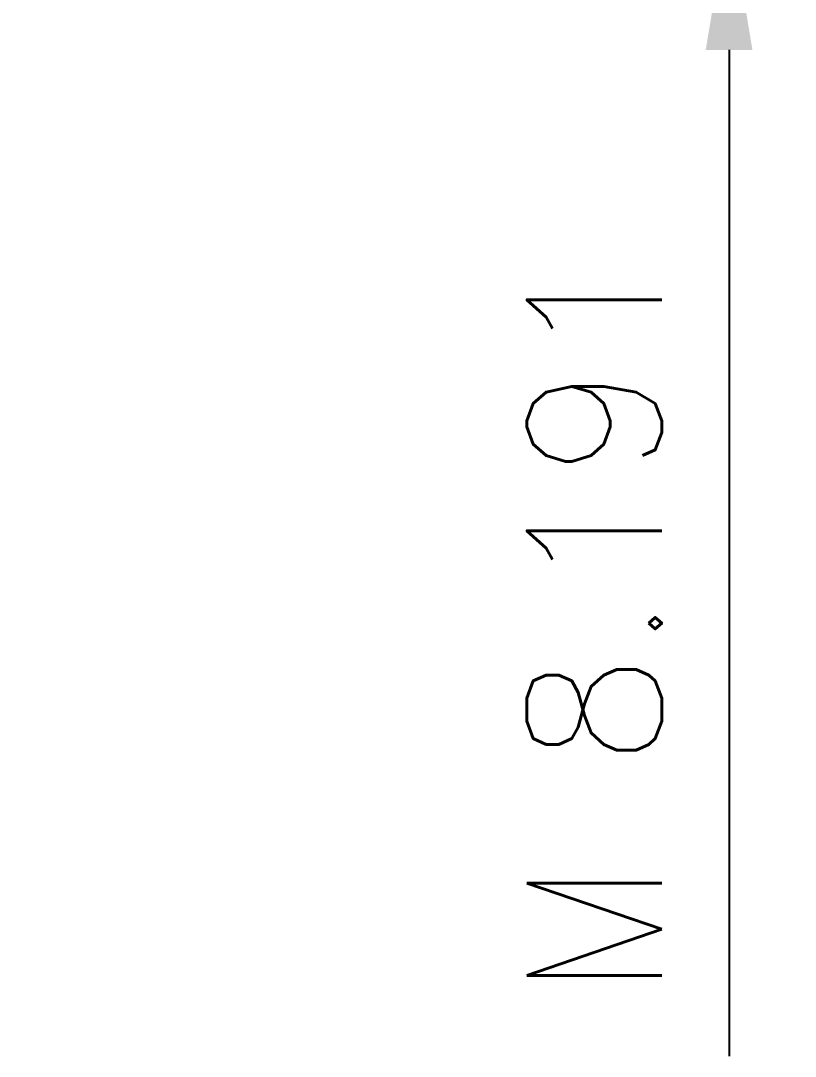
# Model space of a CAD drawing. Header units: millimetres. Extents: x -72 to 89, y -43 to 97.
# Drawn here: x 62.25 to 88.51, y -42.97 to -7.86 of the extents above; entities that cross this region are included whole.
import ezdxf

# ---------------------------------------------------------------- set-up
doc = ezdxf.new("R2010")
doc.units = ezdxf.units.MM
doc.layers.get('Defpoints').update_dxf_attribs({"linetype": 'CONTINUOUS'})
doc.layers.add('2', color=7, linetype='CONTINUOUS')
doc.styles.add('blockfont', font='simplex.shx')
doc.dimstyles.get("Standard").update_dxf_attribs({"dimtxt": 0.18, "dimasz": 0.18, "dimexe": 0.18, "dimexo": 0.0625, "dimgap": 0.09, "dimtad": 0, "dimtih": 1, "dimtoh": 1, "dimdec": 4, "dimzin": 0, "dimdsep": 46, "dimtxsty": 'Standard', "dimcen": 0.09, "dimadec": 0, "dimazin": 0, "dimtfac": 1, "dimtdec": 4, "dimtofl": 0, "dimtmove": 0, "dimatfit": 3, "dimfxl": 1, "dimtolj": 1, "dimtzin": 0, "dimarcsym": 0})

# ---------------------------------------------------------------- blocks, each defined once
blk = doc.blocks.new('DimnDraft3D4')
at = {"layer": '2', "color": 7, "linetype": 'Continuous', "lineweight": -2, "transparency": 16777216}
for p, q in [((86.266, 8.845), (86.266, 13.595)), ((62.25, 4.095), (88.266, 4.095)), ((86.266, 4.095), (86.266, -4.096)), ((62.25, -4.096), (88.266, -4.096)), ((86.266, -8.846), (86.266, -42.974))]:
    blk.add_line(p, q, dxfattribs=at)
at = {"layer": '2', "color": 7, "linetype": 'Continuous', "lineweight": 18, "transparency": 16777216}
for points in [[(85.474, 8.845), (87.057, 8.845), (86.266, 4.095)], [(85.474, -8.846), (87.057, -8.846), (86.266, -4.096)]]:
    blk.add_solid(points, dxfattribs=at)
at = {"layer": 'Defpoints', "color": 0, "linetype": 'Continuous', "lineweight": 18, "transparency": 16777216}
for p in [(62.25, 4.095), (62.25, -4.096), (86.266, -4.096)]:
    blk.add_point(p, dxfattribs=at)
at = {"layer": '2', "color": 7, "linetype": 'Continuous', "lineweight": 13, "transparency": 16777216, "insert": (81.696, -28.285), "char_height": 4.57, "attachment_point": 5, "rotation": 90, "style": 'blockfont'}
blk.add_mtext('\\A1;\\C7;M 8.191', dxfattribs=at)

msp = doc.modelspace()

# ---------------------------------------------------------------- dimensions: what is measured, and where the dimension line sits
at = {"layer": '2', "color": 7, "linetype": 'Continuous', "lineweight": 13}
dim = msp.add_linear_dim(base=(86.2657, -4.0955), p1=(62.25, 4.0955), p2=(62.25, -4.0955), angle=90, text='\\C7;M <>', dimstyle='Standard', override={"dimtxt": 4.57, "dimasz": 4.75, "dimexe": 2, "dimexo": 0, "dimgap": 2.285, "dimtad": 1, "dimtih": 0, "dimtoh": 0, "dimdec": 3, "dimzin": 8, "dimtxsty": 'blockfont', "dimsah": 1, "dimclrd": 7, "dimclre": 7, "dimclrt": 7, "dimtm": -0.005, "dimtdec": 3, "dimtofl": 1, "dimtmove": 0}, dxfattribs=at)
dim.commit()
dim.dimension.update_dxf_attribs({"geometry": 'DimnDraft3D4', "text_midpoint": (86.2657, -28.2848), "dimtype": 160})

doc.saveas('drawing.dxf')
